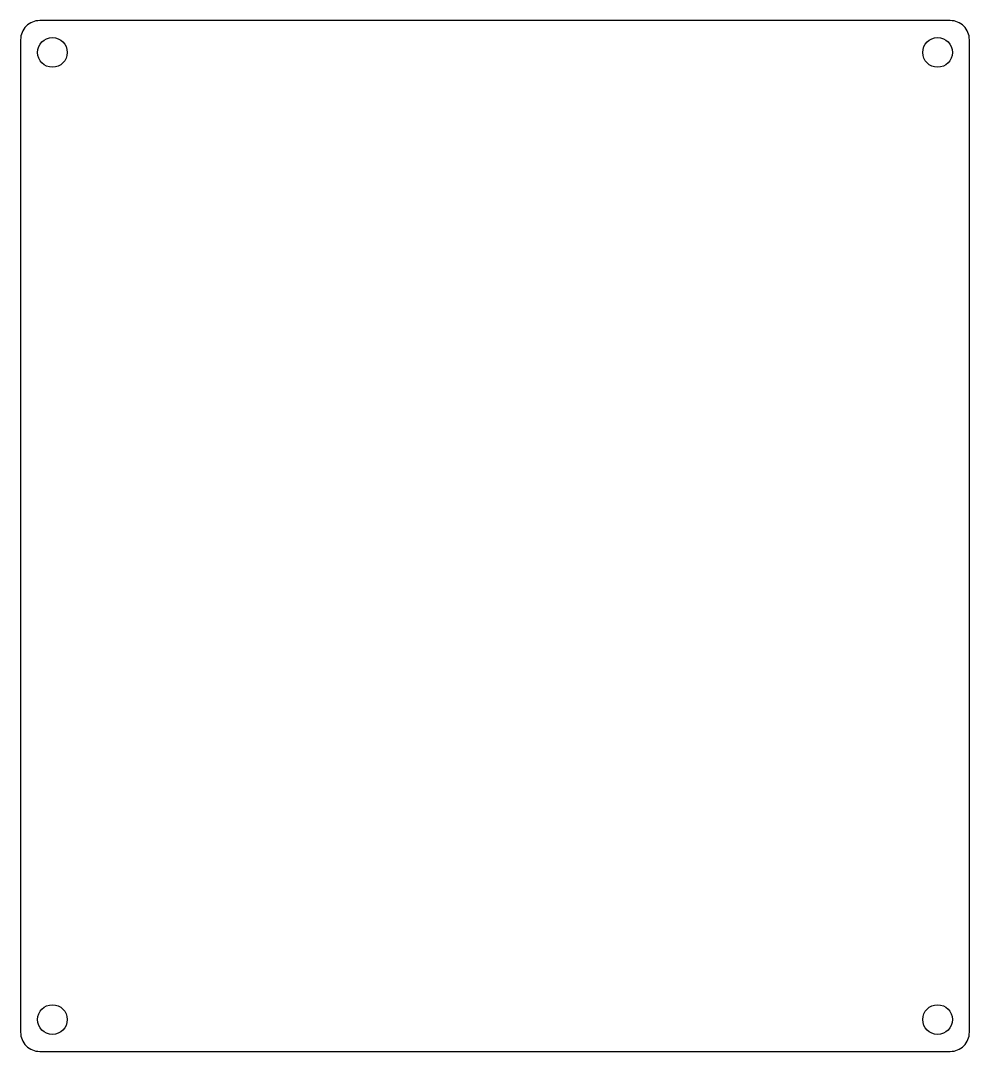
# Model space of a CAD drawing. Header units: millimetres. Extents: x 44.1 to 133.7, y -43.7 to 53.6.
import ezdxf

# ---------------------------------------------------------------- set-up
doc = ezdxf.new("R2010")
doc.units = ezdxf.units.MM
doc.layers.get('0').update_dxf_attribs({"linetype": 'CONTINUOUS'})

msp = doc.modelspace()

# ---------------------------------------------------------------- linework, layer by layer
msp.add_lwpolyline([(133.75, 51.824, 0.414444), (131.95, 53.624), (45.95, 53.624, 0.414443), (44.15, 51.824), (44.15, -41.921, 0.414445), (45.95, -43.721), (131.95, -43.721, 0.414445), (133.75, -41.921)], format="xyb", close=True)
for centre in [(47.15, 50.624), (130.75, 50.624), (47.15, -40.721), (130.75, -40.721)]:
    msp.add_circle(centre, 1.4)

doc.saveas('drawing.dxf')
